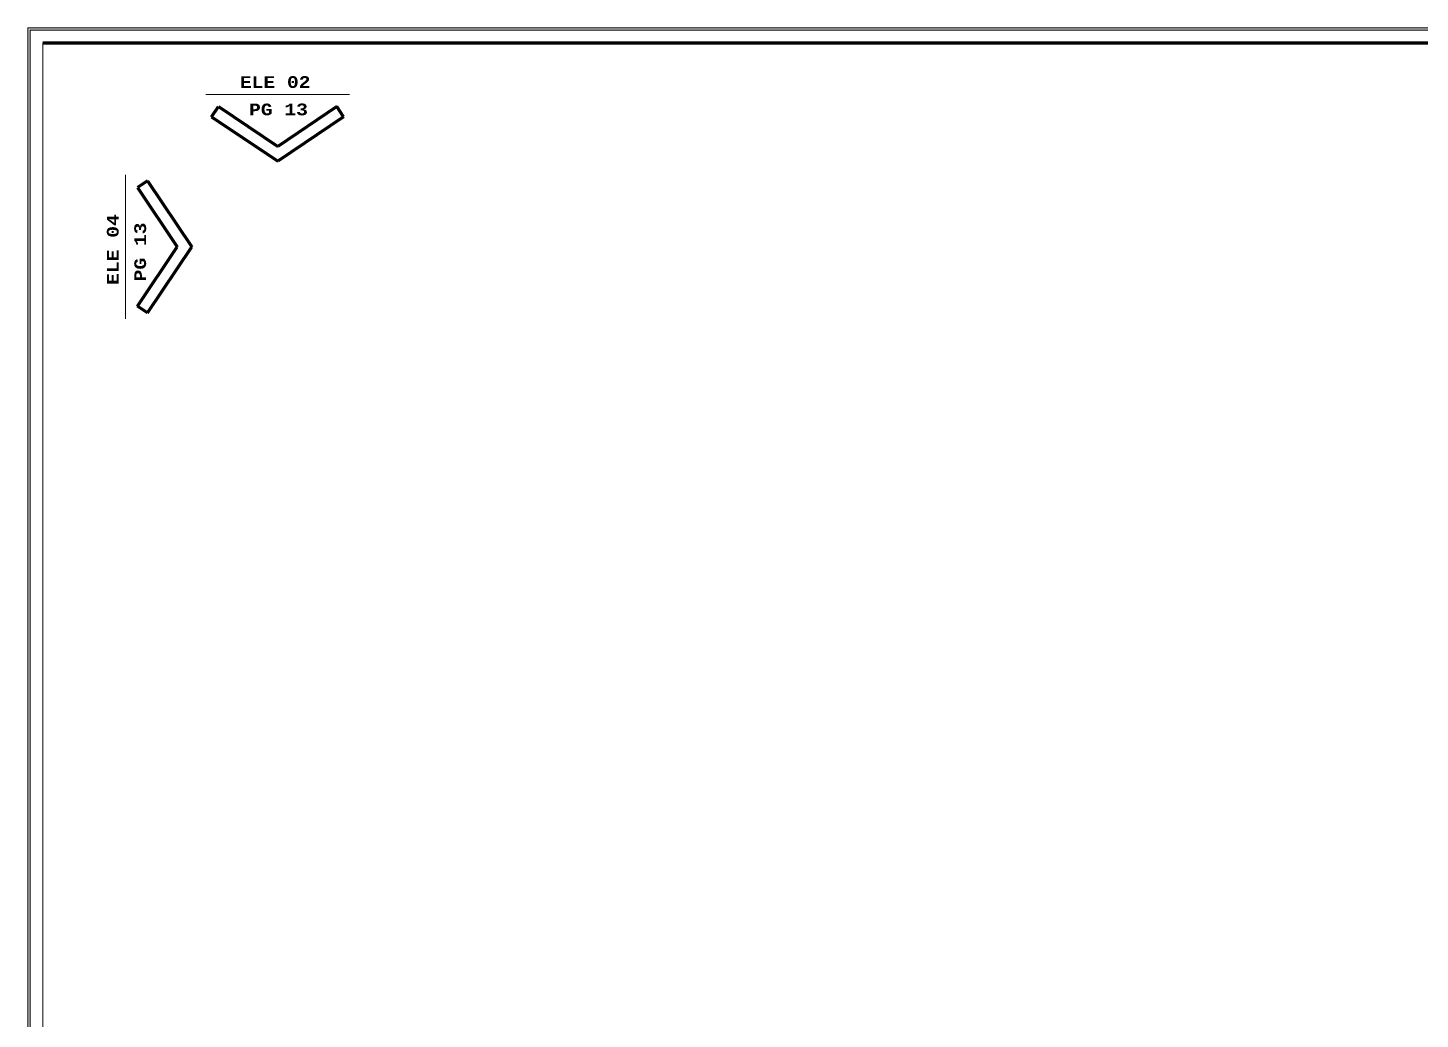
# Model space of a CAD drawing. Header units: metres. Extents: x -144 to 1000, y -717 to 29.
# Drawn here: x 443.79 to 462.64, y -543.88 to -530.45 of the extents above; entities that cross this region are included whole.
import ezdxf

# ---------------------------------------------------------------- set-up
doc = ezdxf.new("R2010")
doc.units = ezdxf.units.M
doc.layers.get('0').update_dxf_attribs({"color": 1})
for name, color, linetype, lineweight in [('A-DETL', 1, 'Continuous', 9), ('A-DETL-THIN', 1, 'Continuous', 9), ('G-ANNO-TEXT', 2, 'Continuous', 9), ('G-ANNO-TTLB', 3, 'Continuous', 18), ('G-ANNO-TTLB-WIDE', 1, 'Continuous', 70), ('G-IMPT', 1, 'Continuous', 9)]:
    doc.layers.add(name, color=color, linetype=linetype, lineweight=lineweight)
doc.styles.add('Courier New_B_2', font='courbd.ttf', dxfattribs={"height": 0.0016})

# ---------------------------------------------------------------- blocks, each defined once
blk = doc.blocks.new('tarjeta de nathalie 00')
at = {"layer": 'G-IMPT', "lineweight": 9}
h = blk.add_hatch(color=3, dxfattribs=at)
h.paths.add_polyline_path([(-145.23888, -717.38489), (-145.21019, -717.38489), (-145.21019, -716.89355), (-145.21019, -716.79934), (-145.23888, -716.79934), (-145.23888, -716.89379)])
h.paths.add_polyline_path([(-145.20996, -716.7991), (-145.20996, -717.3851), (-145.2392, -717.3851), (-145.2392, -716.7991)])
h.paths.add_polyline_path([(-145.23902, -717.3868), (-145.20826, -717.3868), (-145.20826, -716.7974), (-145.2392, -716.7974), (-146.09866, -716.7974), (-146.09866, -717.3868)])
h.paths.add_polyline_path([(-145.20795, -716.79707), (-145.20795, -717.3871), (-146.09898, -717.3871), (-146.09898, -716.79707)])
at = {"layer": 'G-ANNO-TTLB', "color": 3}
for p, q in [((-145.20795, -716.79707), (-146.09898, -716.79707)), ((-145.20795, -716.79707), (-146.09898, -716.79707)), ((-146.09866, -716.7974), (-145.2392, -716.7974))]:
    blk.add_line(p, q, dxfattribs=at)
at = {"layer": 'G-ANNO-TTLB'}
for p, q in [((-146.09898, -716.79707), (-146.09898, -717.3871)), ((-146.09898, -716.79707), (-146.09898, -717.38713)), ((-146.09866, -717.3868), (-146.09866, -716.7974)), ((-146.09696, -717.3851), (-146.09696, -716.7991))]:
    blk.add_line(p, q, dxfattribs=at)
at = {"layer": 'G-ANNO-TTLB-WIDE', "color": 3}
blk.add_line((-146.09696, -716.7991), (-145.20996, -716.7991), dxfattribs=at)
blk = doc.blocks.new('A$C4d52d4f2')
at = {"layer": 'A-DETL', "color": 7, "lineweight": 100}
for p, q in [((-0.86601, -0.01215), (-0.86509, -0.01078)), ((-0.86509, -0.01078), (-0.85702, -0.01621)), ((-0.84896, -0.01078), (-0.85702, -0.01621)), ((-0.84804, -0.01215), (-0.84896, -0.01078)), ((-0.86601, -0.01215), (-0.85702, -0.01821)), ((-0.84804, -0.01215), (-0.85702, -0.01821)), ((-0.87475, -0.02089), (-0.87612, -0.02181)), ((-0.87612, -0.02181), (-0.87069, -0.02987)), ((-0.87475, -0.02089), (-0.86869, -0.02987)), ((-0.87612, -0.03794), (-0.87069, -0.02987)), ((-0.87475, -0.03886), (-0.86869, -0.02987)), ((-0.87475, -0.03886), (-0.87612, -0.03794))]:
    blk.add_line(p, q, dxfattribs=at)
at = {"layer": 'A-DETL-THIN', "lineweight": 18}
for p, q in [((-0.84724, -0.00914), (-0.86681, -0.00914)), ((-0.87776, -0.03966), (-0.87776, -0.02008))]:
    blk.add_line(p, q, dxfattribs=at)
at = {"layer": 'G-ANNO-TEXT', "char_height": 0.0016, "attachment_point": 1, "style": 'Courier New_B_2'}
for s, insert, width in [('ELE 02', (-0.86217, -0.00663), 0.0125063), ('PG 13', (-0.86092, -0.01036), 0.0104219)]:
    blk.add_mtext(s, dxfattribs=dict(at, insert=insert, width=width))
at = {"layer": 'G-ANNO-TEXT', "char_height": 0.0016, "attachment_point": 1, "rotation": 90, "style": 'Courier New_B_2'}
for s, insert, width in [('ELE 04', (-0.88027, -0.03505), 0.0125063), ('PG 13', (-0.87654, -0.03458), 0.0104219)]:
    blk.add_mtext(s, dxfattribs=dict(at, insert=insert, width=width))

msp = doc.modelspace()

# ---------------------------------------------------------------- block references
at = {"xscale": 99.43160266323505, "yscale": 99.43160266323505, "zscale": 99.43160266323505}
msp.add_blockref('tarjeta de nathalie 00', (14970.649, 70741.827), dxfattribs=at)

# ---------------------------------------------------------------- next in the draw order: block references
at = {"xscale": 99.43160273753426, "yscale": 99.43160273753426, "zscale": 99.43160273753426}
msp.add_blockref('A$C4d52d4f2', (532.39, -530.45), dxfattribs=at)

doc.saveas('drawing.dxf')
